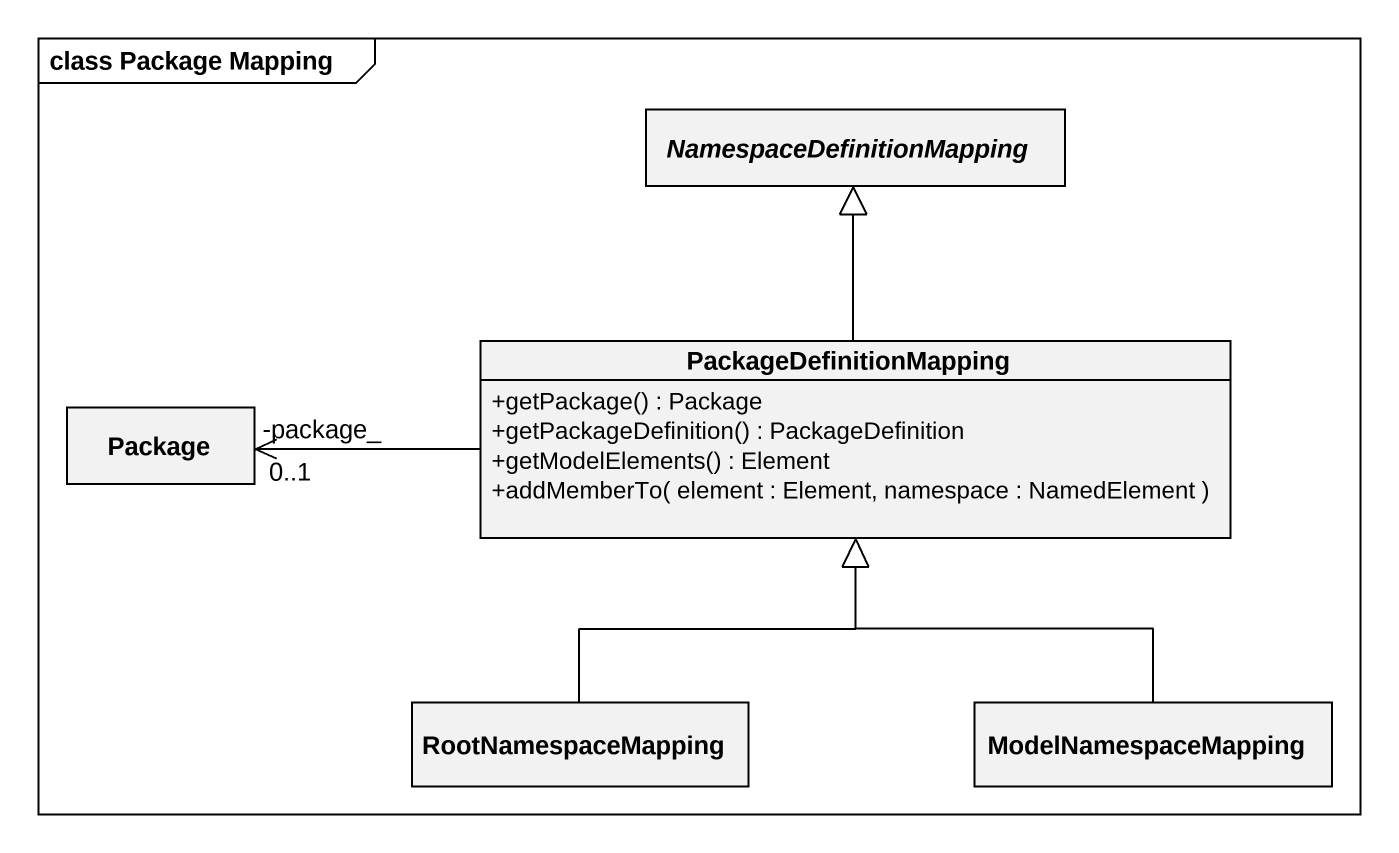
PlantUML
@startuml
mainframe class Package Mapping
hide circle
hide empty members
skinparam classAttributeIconSize 0
abstract class NamespaceDefinitionMapping
class PackageDefinitionMapping {
  +getPackage() : Package
  +getPackageDefinition() : PackageDefinition
  +getModelElements() : Element
  +addMemberTo( element : Element, namespace : NamedElement )
}
class "Package" as Package_
class RootNamespaceMapping
class ModelNamespaceMapping
PackageDefinitionMapping -up-|> NamespaceDefinitionMapping
PackageDefinitionMapping -left-> "-package_\n0..1" Package_
RootNamespaceMapping -up-|> PackageDefinitionMapping
ModelNamespaceMapping -up-|> PackageDefinitionMapping
@enduml
